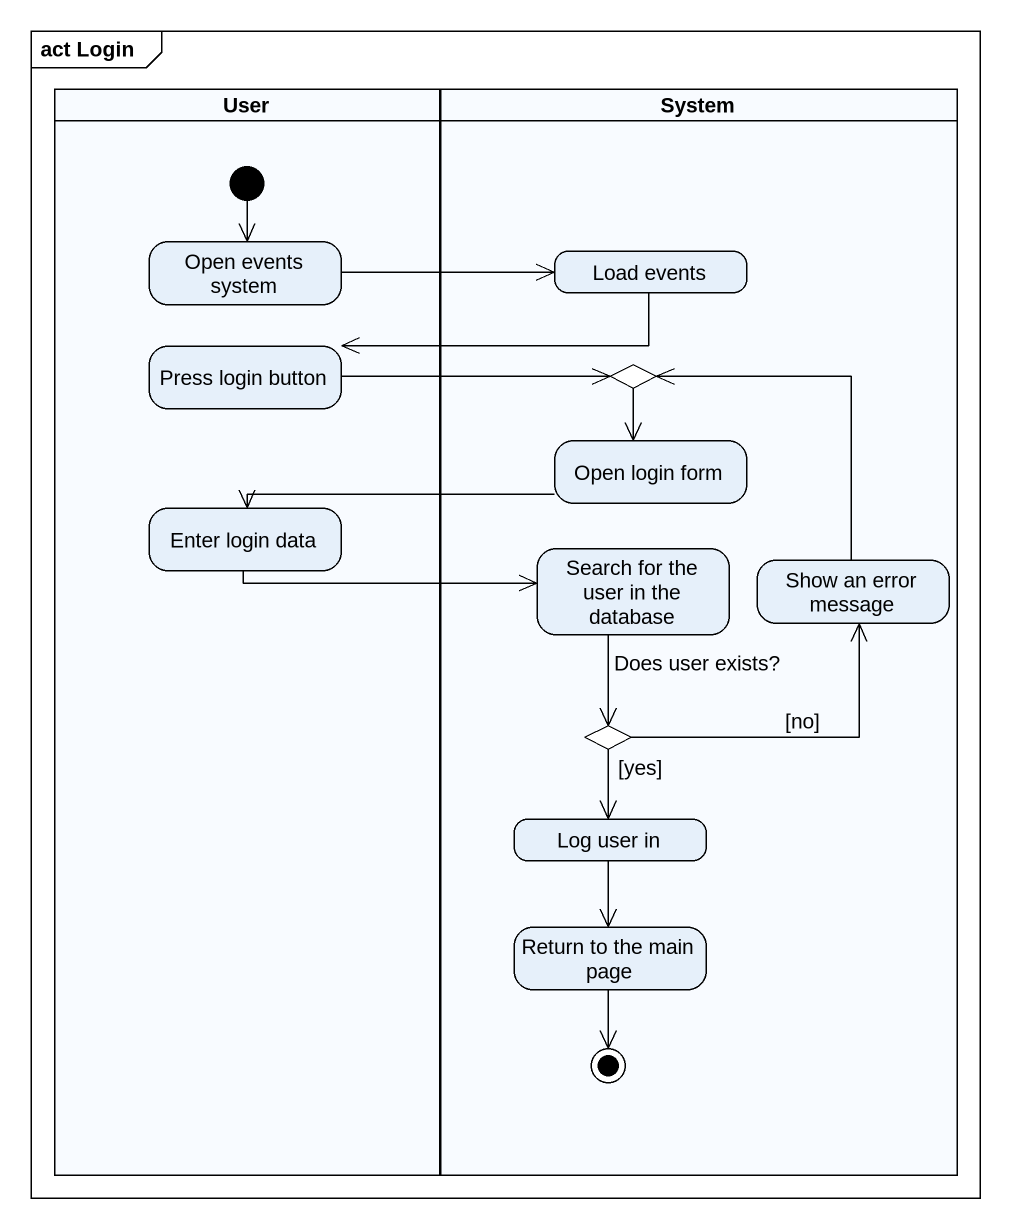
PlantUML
@startuml
mainframe act Login
hide empty description
state User <<partition>> {
  state "Open events system" as Open_events_system
  state "Press login button" as Press_login_button
  state "Enter login data" as Enter_login_data
  [*] --> Open_events_system
}
state System <<partition>> {
  state "Load events" as Load_events
  state "Open login form" as Open_login_form
  state choice1 <<choice>>
  state "Search for the user in the database" as Search_for_the_user_in_the
  state "Show an error message" as Show_an_error_message
  state choice2 <<choice>>
  state "Log user in" as Log_user_in
  state "Return to the main page" as Return_to_the_main_page
  Return_to_the_main_page --> [*]
}
Open_events_system -right-> Load_events
Load_events -left-> Press_login_button
Press_login_button -right-> choice1
Open_login_form -left-> Enter_login_data
choice1 --> Open_login_form
Enter_login_data -right-> Search_for_the_user_in_the
Search_for_the_user_in_the --> choice2 : Does user exists?
Show_an_error_message -up-> choice1
choice2 -right-> Show_an_error_message : [no]
choice2 --> Log_user_in : [yes]
Log_user_in --> Return_to_the_main_page
@enduml
